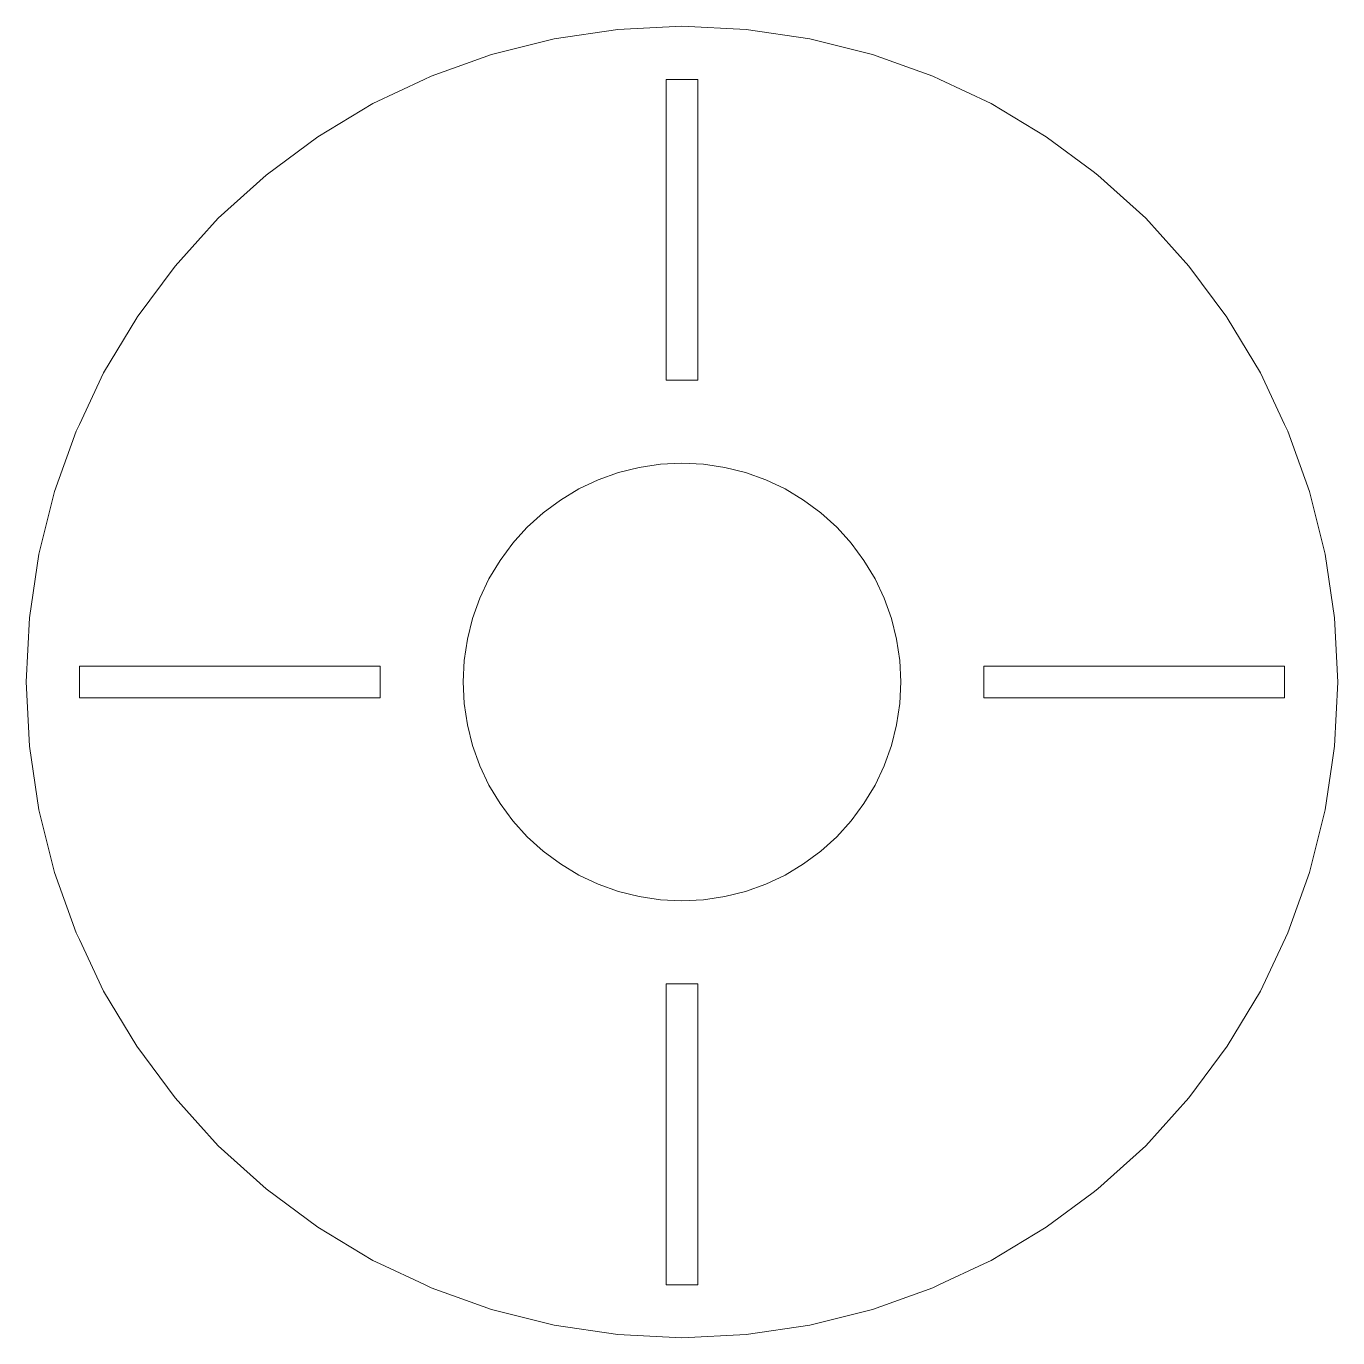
# Model space of a CAD drawing. Header units: millimetres. Extents: x -60 to 60, y -60 to 60.
import ezdxf

# ---------------------------------------------------------------- set-up
doc = ezdxf.new("R2010")
doc.units = ezdxf.units.MM
doc.header["$MEASUREMENT"] = 0
doc.layers.add('Layer 1', color=7, linetype='Continuous')

msp = doc.modelspace()

# ---------------------------------------------------------------- linework, layer by layer
at = {"layer": 'Layer 1', "color": 1, "lineweight": 5}
for points, knots in [([(46.38, 38.06), (46.38, 38.06), (49.8453, 33.39), (49.8453, 33.39), (49.8453, 33.39), (49.89, 33.3301), (49.89, 33.3301), (49.89, 33.3301), (52.92, 28.2801), (52.92, 28.2801), (52.92, 28.2801), (55.14, 23.5748), (55.14, 23.5748), (55.14, 23.5748), (55.4301, 22.9601), (55.4301, 22.9601), (55.4301, 22.9601), (57.4202, 17.4201), (57.4202, 17.4201), (57.4202, 17.4201), (58.8502, 11.7102), (58.8502, 11.7102), (58.8502, 11.7102), (59.7102, 5.8801), (59.7102, 5.8801), (59.7102, 5.8801), (60.0003, 0), (60.0003, 0), (60.0003, 0), (59.7102, -5.8801), (59.7102, -5.8801), (59.7102, -5.8801), (59.461, -7.5702), (59.461, -7.5702), (59.461, -7.5702), (58.8501, -11.7101), (58.8501, -11.7101), (58.8501, -11.7101), (57.4201, -17.42), (57.4201, -17.42), (57.4201, -17.42), (55.43, -22.96), (55.43, -22.96), (55.43, -22.96), (52.92, -28.28), (52.92, -28.28), (52.92, -28.28), (49.89, -33.33), (49.89, -33.33), (49.89, -33.33), (46.38, -38.06), (46.38, -38.06), (46.38, -38.06), (42.43, -42.4301), (42.43, -42.4301), (42.43, -42.4301), (38.0599, -46.3801), (38.0599, -46.3801), (38.0599, -46.3801), (37.62, -46.7065), (37.62, -46.7065), (37.62, -46.7065), (33.3299, -49.8899), (33.3299, -49.8899), (33.3299, -49.8899), (28.2799, -52.9199), (28.2799, -52.9199), (28.2799, -52.9199), (27.62, -53.2313), (27.62, -53.2313), (27.62, -53.2313), (23.5748, -55.1399), (23.5748, -55.1399), (23.5748, -55.1399), (22.9601, -55.43), (22.9601, -55.43), (22.9601, -55.43), (17.4201, -57.4201), (17.4201, -57.4201), (17.4201, -57.4201), (11.7102, -58.8501), (11.7102, -58.8501), (11.7102, -58.8501), (5.8801, -59.7101), (5.8801, -59.7101), (5.8801, -59.7101), (0, -60.0002), (0, -60.0002), (0, -60.0002), (-5.8801, -59.7101), (-5.8801, -59.7101), (-5.8801, -59.7101), (-11.7102, -58.8501), (-11.7102, -58.8501), (-11.7102, -58.8501), (-17.4201, -57.4201), (-17.4201, -57.4201), (-17.4201, -57.4201), (-22.9601, -55.43), (-22.9601, -55.43), (-22.9601, -55.43), (-23.5748, -55.1399), (-23.5748, -55.1399), (-23.5748, -55.1399), (-27.62, -53.2313), (-27.62, -53.2313), (-27.62, -53.2313), (-28.2799, -52.9199), (-28.2799, -52.9199), (-28.2799, -52.9199), (-33.3299, -49.8899), (-33.3299, -49.8899), (-33.3299, -49.8899), (-38.0599, -46.3799), (-38.0599, -46.3799), (-38.0599, -46.3799), (-42.43, -42.4299), (-42.43, -42.4299), (-42.43, -42.4299), (-44.2999, -40.3611), (-44.2999, -40.3611), (-44.2999, -40.3611), (-46.3799, -38.0599), (-46.3799, -38.0599), (-46.3799, -38.0599), (-49.8899, -33.3299), (-49.8899, -33.3299), (-49.8899, -33.3299), (-52.9199, -28.2799), (-52.9199, -28.2799), (-52.9199, -28.2799), (-55.1399, -23.5746), (-55.1399, -23.5746), (-55.1399, -23.5746), (-55.43, -22.9599), (-55.43, -22.9599), (-55.43, -22.9599), (-57.4201, -17.4199), (-57.4201, -17.4199), (-57.4201, -17.4199), (-58.8501, -11.71), (-58.8501, -11.71), (-58.8501, -11.71), (-59.7101, -5.8799), (-59.7101, -5.8799), (-59.7101, -5.8799), (-60.0002, 0.0002), (-60.0002, 0.0002), (-60.0002, 0.0002), (-59.7101, 5.8803), (-59.7101, 5.8803), (-59.7101, 5.8803), (-58.8501, 11.7104), (-58.8501, 11.7104), (-58.8501, 11.7104), (-57.4201, 17.4203), (-57.4201, 17.4203), (-57.4201, 17.4203), (-55.43, 22.9603), (-55.43, 22.9603), (-55.43, 22.9603), (-55.1399, 23.575), (-55.1399, 23.575), (-55.1399, 23.575), (-52.9199, 28.2803), (-52.9199, 28.2803), (-52.9199, 28.2803), (-49.8899, 33.3303), (-49.8899, 33.3303), (-49.8899, 33.3303), (-49.8455, 33.3902), (-49.8455, 33.3902), (-49.8455, 33.3902), (-46.3799, 38.0602), (-46.3799, 38.0602), (-46.3799, 38.0602), (-44.2999, 40.3614), (-44.2999, 40.3614), (-44.2999, 40.3614), (-42.43, 42.4302), (-42.43, 42.4302), (-42.43, 42.4302), (-38.0599, 46.3802), (-38.0599, 46.3802), (-38.0599, 46.3802), (-33.3299, 49.8902), (-33.3299, 49.8902), (-33.3299, 49.8902), (-28.2799, 52.9202), (-28.2799, 52.9202), (-28.2799, 52.9202), (-23.5959, 55.1303), (-23.5959, 55.1303), (-23.5959, 55.1303), (-22.9601, 55.4303), (-22.9601, 55.4303), (-22.9601, 55.4303), (-17.4201, 57.4204), (-17.4201, 57.4204), (-17.4201, 57.4204), (-11.7102, 58.8504), (-11.7102, 58.8504), (-11.7102, 58.8504), (-5.8801, 59.7104), (-5.8801, 59.7104), (-5.8801, 59.7104), (0, 60.0005), (0, 60.0005), (0, 60.0005), (5.8801, 59.7104), (5.8801, 59.7104), (5.8801, 59.7104), (11.7102, 58.8504), (11.7102, 58.8504), (11.7102, 58.8504), (17.4201, 57.4204), (17.4201, 57.4204), (17.4201, 57.4204), (22.9601, 55.4303), (22.9601, 55.4303), (22.9601, 55.4303), (23.5959, 55.1303), (23.5959, 55.1303), (23.5959, 55.1303), (28.2802, 52.9202), (28.2802, 52.9202), (28.2802, 52.9202), (33.3302, 49.8902), (33.3302, 49.8902), (33.3302, 49.8902), (37.6203, 46.7068), (37.6203, 46.7068), (37.6203, 46.7068), (38.0602, 46.3804), (38.0602, 46.3804), (38.0602, 46.3804), (42.4303, 42.4304), (42.4303, 42.4304), (42.4303, 42.4304), (46.3803, 38.0603), (46.3803, 38.0603)], [0, 0, 0, 0, 0.0125, 0.0125, 0.0125, 0.025, 0.025, 0.025, 0.0375, 0.0375, 0.0375, 0.05, 0.05, 0.05, 0.0625, 0.0625, 0.0625, 0.075, 0.075, 0.075, 0.0875, 0.0875, 0.0875, 0.1, 0.1, 0.1, 0.1125, 0.1125, 0.1125, 0.125, 0.125, 0.125, 0.1375, 0.1375, 0.1375, 0.15, 0.15, 0.15, 0.1625, 0.1625, 0.1625, 0.175, 0.175, 0.175, 0.1875, 0.1875, 0.1875, 0.2, 0.2, 0.2, 0.2125, 0.2125, 0.2125, 0.225, 0.225, 0.225, 0.2375, 0.2375, 0.2375, 0.25, 0.25, 0.25, 0.2625, 0.2625, 0.2625, 0.275, 0.275, 0.275, 0.2875, 0.2875, 0.2875, 0.3, 0.3, 0.3, 0.3125, 0.3125, 0.3125, 0.325, 0.325, 0.325, 0.3375, 0.3375, 0.3375, 0.35, 0.35, 0.35, 0.3625, 0.3625, 0.3625, 0.375, 0.375, 0.375, 0.3875, 0.3875, 0.3875, 0.4, 0.4, 0.4, 0.4125, 0.4125, 0.4125, 0.425, 0.425, 0.425, 0.4375, 0.4375, 0.4375, 0.45, 0.45, 0.45, 0.4625, 0.4625, 0.4625, 0.475, 0.475, 0.475, 0.4875, 0.4875, 0.4875, 0.5, 0.5, 0.5, 0.5125, 0.5125, 0.5125, 0.525, 0.525, 0.525, 0.5375, 0.5375, 0.5375, 0.55, 0.55, 0.55, 0.5625, 0.5625, 0.5625, 0.575, 0.575, 0.575, 0.5875, 0.5875, 0.5875, 0.6, 0.6, 0.6, 0.6125, 0.6125, 0.6125, 0.625, 0.625, 0.625, 0.6375, 0.6375, 0.6375, 0.65, 0.65, 0.65, 0.6625, 0.6625, 0.6625, 0.675, 0.675, 0.675, 0.6875, 0.6875, 0.6875, 0.7, 0.7, 0.7, 0.7125, 0.7125, 0.7125, 0.725, 0.725, 0.725, 0.7375, 0.7375, 0.7375, 0.75, 0.75, 0.75, 0.7625, 0.7625, 0.7625, 0.775, 0.775, 0.775, 0.7875, 0.7875, 0.7875, 0.8, 0.8, 0.8, 0.8125, 0.8125, 0.8125, 0.825, 0.825, 0.825, 0.8375, 0.8375, 0.8375, 0.85, 0.85, 0.85, 0.8625, 0.8625, 0.8625, 0.875, 0.875, 0.875, 0.8875, 0.8875, 0.8875, 0.9, 0.9, 0.9, 0.9125, 0.9125, 0.9125, 0.925, 0.925, 0.925, 0.9375, 0.9375, 0.9375, 0.95, 0.95, 0.95, 0.9625, 0.9625, 0.9625, 0.975, 0.975, 0.975, 0.9875, 0.9875, 0.9875, 1, 1, 1, 1]), ([(-1.4498, 27.6163), (-1.4498, 27.6163), (-1.4498, 55.1362), (-1.4498, 55.1362), (-1.4498, 55.1362), (1.4502, 55.1362), (1.4502, 55.1362), (1.4502, 55.1362), (1.4502, 27.6163), (1.4502, 27.6163), (1.4502, 27.6163), (-1.4498, 27.6163), (-1.4498, 27.6163)], [0, 0, 0, 0, 0.25, 0.25, 0.25, 0.5, 0.5, 0.5, 0.75, 0.75, 0.75, 1, 1, 1, 1]), ([(-19.1599, -5.8094), (-19.1599, -5.8094), (-18.532, -7.5694), (-18.532, -7.5694), (-18.532, -7.5694), (-18.5, -7.6593), (-18.5, -7.6593), (-18.5, -7.6593), (-17.66, -9.4393), (-17.66, -9.4393), (-17.66, -9.4393), (-16.6501, -11.1294), (-16.6501, -11.1294), (-16.6501, -11.1294), (-15.4802, -12.6994), (-15.4802, -12.6994), (-15.4802, -12.6994), (-14.1602, -14.1594), (-14.1602, -14.1594), (-14.1602, -14.1594), (-12.7002, -15.4794), (-12.7002, -15.4794), (-12.7002, -15.4794), (-11.1302, -16.6493), (-11.1302, -16.6493), (-11.1302, -16.6493), (-9.4401, -17.6592), (-9.4401, -17.6592), (-9.4401, -17.6592), (-7.6601, -18.4992), (-7.6601, -18.4992), (-7.6601, -18.4992), (-5.8102, -19.1591), (-5.8102, -19.1591), (-5.8102, -19.1591), (-3.9103, -19.6392), (-3.9103, -19.6392), (-3.9103, -19.6392), (-3.3403, -19.7238), (-3.3403, -19.7238), (-3.3403, -19.7238), (-1.9603, -19.929), (-1.9603, -19.929), (-1.9603, -19.929), (-0.0002, -20.0291), (-0.0002, -20.0291), (-0.0002, -20.0291), (1.9599, -19.929), (1.9599, -19.929), (1.9599, -19.929), (3.9099, -19.6389), (3.9099, -19.6389), (3.9099, -19.6389), (5.8098, -19.1588), (5.8098, -19.1588), (5.8098, -19.1588), (7.6597, -18.4989), (7.6597, -18.4989), (7.6597, -18.4989), (9.4397, -17.6589), (9.4397, -17.6589), (9.4397, -17.6589), (11.1298, -16.649), (11.1298, -16.649), (11.1298, -16.649), (12.6998, -15.4791), (12.6998, -15.4791), (12.6998, -15.4791), (14.1598, -14.1591), (14.1598, -14.1591), (14.1598, -14.1591), (15.4798, -12.6991), (15.4798, -12.6991), (15.4798, -12.6991), (16.6497, -11.1291), (16.6497, -11.1291), (16.6497, -11.1291), (17.1397, -10.3092), (17.1397, -10.3092), (17.1397, -10.3092), (17.6596, -9.439), (17.6596, -9.439), (17.6596, -9.439), (18.4996, -7.659), (18.4996, -7.659), (18.4996, -7.659), (18.5316, -7.5691), (18.5316, -7.5691), (18.5316, -7.5691), (19.1595, -5.8091), (19.1595, -5.8091), (19.1595, -5.8091), (19.6396, -3.9092), (19.6396, -3.9092), (19.6396, -3.9092), (19.9297, -1.9592), (19.9297, -1.9592), (19.9297, -1.9592), (20.0298, 0.0009), (20.0298, 0.0009), (20.0298, 0.0009), (19.9297, 1.961), (19.9297, 1.961), (19.9297, 1.961), (19.6396, 3.911), (19.6396, 3.911), (19.6396, 3.911), (19.1595, 5.8109), (19.1595, 5.8109), (19.1595, 5.8109), (18.4996, 7.6608), (18.4996, 7.6608), (18.4996, 7.6608), (17.6596, 9.4408), (17.6596, 9.4408), (17.6596, 9.4408), (16.6497, 11.1309), (16.6497, 11.1309), (16.6497, 11.1309), (15.4798, 12.7009), (15.4798, 12.7009), (15.4798, 12.7009), (15.2898, 12.911), (15.2898, 12.911), (15.2898, 12.911), (14.1598, 14.1609), (14.1598, 14.1609), (14.1598, 14.1609), (12.6998, 15.4809), (12.6998, 15.4809), (12.6998, 15.4809), (11.1298, 16.6508), (11.1298, 16.6508), (11.1298, 16.6508), (9.4397, 17.6607), (9.4397, 17.6607), (9.4397, 17.6607), (7.6597, 18.5007), (7.6597, 18.5007), (7.6597, 18.5007), (5.8098, 19.1606), (5.8098, 19.1606), (5.8098, 19.1606), (3.9099, 19.6407), (3.9099, 19.6407), (3.9099, 19.6407), (1.9599, 19.9308), (1.9599, 19.9308), (1.9599, 19.9308), (-0.0002, 20.0207), (-0.0002, 20.0207), (-0.0002, 20.0207), (-1.9603, 19.9308), (-1.9603, 19.9308), (-1.9603, 19.9308), (-3.3403, 19.7256), (-3.3403, 19.7256), (-3.3403, 19.7256), (-3.9103, 19.641), (-3.9103, 19.641), (-3.9103, 19.641), (-5.8102, 19.1609), (-5.8102, 19.1609), (-5.8102, 19.1609), (-7.6601, 18.501), (-7.6601, 18.501), (-7.6601, 18.501), (-9.4401, 17.661), (-9.4401, 17.661), (-9.4401, 17.661), (-11.1302, 16.6511), (-11.1302, 16.6511), (-11.1302, 16.6511), (-12.7002, 15.4812), (-12.7002, 15.4812), (-12.7002, 15.4812), (-14.1602, 14.1612), (-14.1602, 14.1612), (-14.1602, 14.1612), (-15.2902, 12.9113), (-15.2902, 12.9113), (-15.2902, 12.9113), (-15.4802, 12.7012), (-15.4802, 12.7012), (-15.4802, 12.7012), (-16.6501, 11.1312), (-16.6501, 11.1312), (-16.6501, 11.1312), (-17.66, 9.4411), (-17.66, 9.4411), (-17.66, 9.4411), (-18.5, 7.6611), (-18.5, 7.6611), (-18.5, 7.6611), (-19.1599, 5.8112), (-19.1599, 5.8112), (-19.1599, 5.8112), (-19.64, 3.9113), (-19.64, 3.9113), (-19.64, 3.9113), (-19.9301, 1.9613), (-19.9301, 1.9613), (-19.9301, 1.9613), (-20.0302, 0.0012), (-20.0302, 0.0012), (-20.0302, 0.0012), (-19.9301, -1.9589), (-19.9301, -1.9589), (-19.9301, -1.9589), (-19.64, -3.9089), (-19.64, -3.9089), (-19.64, -3.9089), (-19.1599, -5.8088), (-19.1599, -5.8088)], [0, 0, 0, 0, 0.01408451, 0.01408451, 0.01408451, 0.02816901, 0.02816901, 0.02816901, 0.04225352, 0.04225352, 0.04225352, 0.05633803, 0.05633803, 0.05633803, 0.07042254, 0.07042254, 0.07042254, 0.08450704, 0.08450704, 0.08450704, 0.09859155, 0.09859155, 0.09859155, 0.11267606, 0.11267606, 0.11267606, 0.12676056, 0.12676056, 0.12676056, 0.14084507, 0.14084507, 0.14084507, 0.15492958, 0.15492958, 0.15492958, 0.16901408, 0.16901408, 0.16901408, 0.18309859, 0.18309859, 0.18309859, 0.1971831, 0.1971831, 0.1971831, 0.21126761, 0.21126761, 0.21126761, 0.22535211, 0.22535211, 0.22535211, 0.23943662, 0.23943662, 0.23943662, 0.25352113, 0.25352113, 0.25352113, 0.26760563, 0.26760563, 0.26760563, 0.28169014, 0.28169014, 0.28169014, 0.29577465, 0.29577465, 0.29577465, 0.30985915, 0.30985915, 0.30985915, 0.32394366, 0.32394366, 0.32394366, 0.33802817, 0.33802817, 0.33802817, 0.35211268, 0.35211268, 0.35211268, 0.36619718, 0.36619718, 0.36619718, 0.38028169, 0.38028169, 0.38028169, 0.3943662, 0.3943662, 0.3943662, 0.4084507, 0.4084507, 0.4084507, 0.42253521, 0.42253521, 0.42253521, 0.43661972, 0.43661972, 0.43661972, 0.45070423, 0.45070423, 0.45070423, 0.46478873, 0.46478873, 0.46478873, 0.47887324, 0.47887324, 0.47887324, 0.49295775, 0.49295775, 0.49295775, 0.50704225, 0.50704225, 0.50704225, 0.52112676, 0.52112676, 0.52112676, 0.53521127, 0.53521127, 0.53521127, 0.54929577, 0.54929577, 0.54929577, 0.56338028, 0.56338028, 0.56338028, 0.57746479, 0.57746479, 0.57746479, 0.5915493, 0.5915493, 0.5915493, 0.6056338, 0.6056338, 0.6056338, 0.61971831, 0.61971831, 0.61971831, 0.63380282, 0.63380282, 0.63380282, 0.64788732, 0.64788732, 0.64788732, 0.66197183, 0.66197183, 0.66197183, 0.67605634, 0.67605634, 0.67605634, 0.69014085, 0.69014085, 0.69014085, 0.70422535, 0.70422535, 0.70422535, 0.71830986, 0.71830986, 0.71830986, 0.73239437, 0.73239437, 0.73239437, 0.74647887, 0.74647887, 0.74647887, 0.76056338, 0.76056338, 0.76056338, 0.77464789, 0.77464789, 0.77464789, 0.78873239, 0.78873239, 0.78873239, 0.8028169, 0.8028169, 0.8028169, 0.81690141, 0.81690141, 0.81690141, 0.83098592, 0.83098592, 0.83098592, 0.84507042, 0.84507042, 0.84507042, 0.85915493, 0.85915493, 0.85915493, 0.87323944, 0.87323944, 0.87323944, 0.88732394, 0.88732394, 0.88732394, 0.90140845, 0.90140845, 0.90140845, 0.91549296, 0.91549296, 0.91549296, 0.92957746, 0.92957746, 0.92957746, 0.94366197, 0.94366197, 0.94366197, 0.95774648, 0.95774648, 0.95774648, 0.97183099, 0.97183099, 0.97183099, 0.98591549, 0.98591549, 0.98591549, 1, 1, 1, 1]), ([(-55.1397, 1.4462), (-55.1397, 1.4462), (-27.6198, 1.4462), (-27.6198, 1.4462), (-27.6198, 1.4462), (-27.6198, -1.4538), (-27.6198, -1.4538), (-27.6198, -1.4538), (-55.1397, -1.4538), (-55.1397, -1.4538), (-55.1397, -1.4538), (-55.1397, 1.4462), (-55.1397, 1.4462)], [0, 0, 0, 0, 0.25, 0.25, 0.25, 0.5, 0.5, 0.5, 0.75, 0.75, 0.75, 1, 1, 1, 1]), ([(27.6203, 1.4462), (27.6203, 1.4462), (55.1402, 1.4462), (55.1402, 1.4462), (55.1402, 1.4462), (55.1402, -1.4538), (55.1402, -1.4538), (55.1402, -1.4538), (27.6203, -1.4538), (27.6203, -1.4538), (27.6203, -1.4538), (27.6203, 1.4462), (27.6203, 1.4462)], [0, 0, 0, 0, 0.25, 0.25, 0.25, 0.5, 0.5, 0.5, 0.75, 0.75, 0.75, 1, 1, 1, 1]), ([(-1.4498, -55.1437), (-1.4498, -55.1437), (-1.4498, -27.6238), (-1.4498, -27.6238), (-1.4498, -27.6238), (1.4502, -27.6238), (1.4502, -27.6238), (1.4502, -27.6238), (1.4502, -55.1437), (1.4502, -55.1437), (1.4502, -55.1437), (-1.4498, -55.1437), (-1.4498, -55.1437)], [0, 0, 0, 0, 0.25, 0.25, 0.25, 0.5, 0.5, 0.5, 0.75, 0.75, 0.75, 1, 1, 1, 1])]:
    msp.add_open_spline(points, degree=3, knots=knots, dxfattribs=at)

doc.saveas('drawing.dxf')
